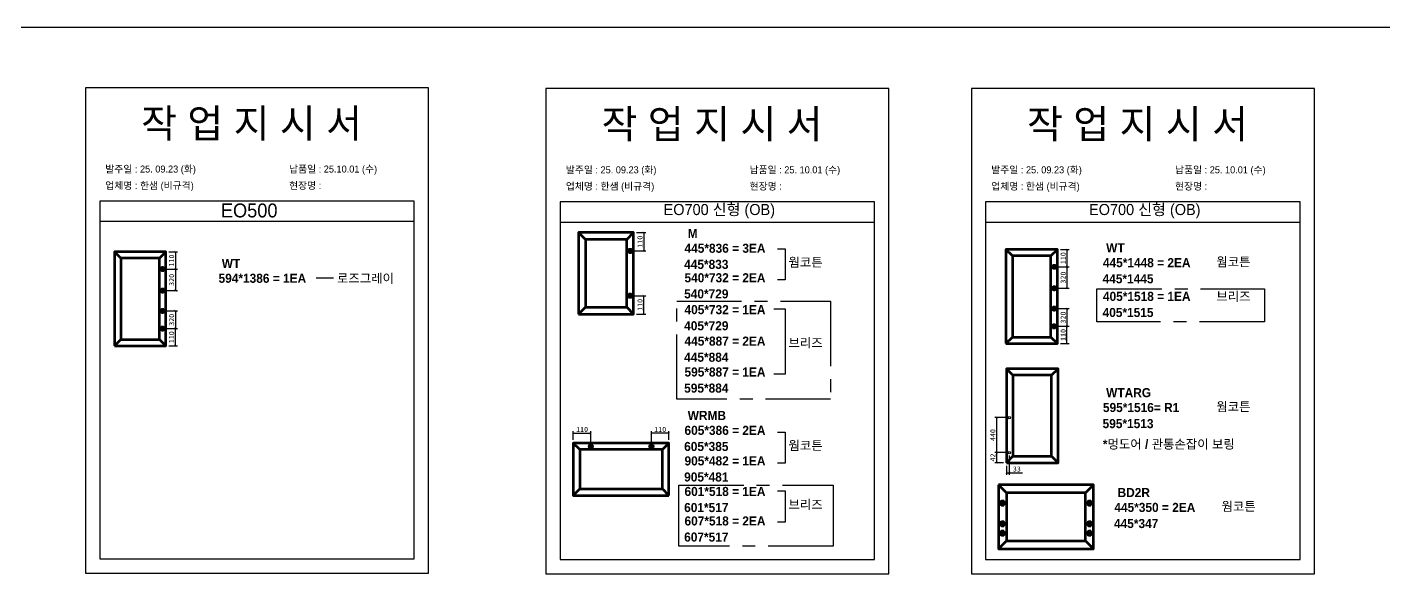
# Model space of a CAD drawing. Header units: millimetres. Extents: x -44117 to 256353, y -2095463 to 65325.
# Drawn here: x 110660 to 117304, y -341220 to -338543 of the extents above; entities that cross this region are included whole.
import ezdxf

# ---------------------------------------------------------------- set-up
doc = ezdxf.new("R2010")
doc.units = ezdxf.units.MM
doc.header["$LTSCALE"] = 10
doc.linetypes.add('CENTER', pattern=[50.8, 31.75, -6.35, 6.35, -6.35])
doc.layers.add('cen', color=1, linetype='CENTER')
doc.layers.add('Layer1', color=7, linetype='Continuous', lineweight=70)
doc.styles.add('MtX_Gulim', font='')
doc.styles.get('MtX_Gulim').set_extended_font_data('Gulim', bold=True)
doc.dimstyles.new('ISO-25', dxfattribs={"dimtxt": 2.5, "dimasz": 2.5, "dimexe": 1, "dimexo": 1, "dimtad": 1, "dimtxsty": 'Standard', "dimblk": 'ARCHTICK', "dimcen": 2.5, "dimadec": 0, "dimazin": 0, "dimtfac": 1, "dimtmove": 0, "dimatfit": 3, "dimfxl": 0, "dimarcsym": 0})

# ---------------------------------------------------------------- blocks, each defined once
blk = doc.blocks.new('_ArchTick')
at = {"color": 0, "linetype": 'ByBlock', "const_width": 0.15}
blk.add_lwpolyline([(-0.5, -0.5), (0.5, 0.5)], dxfattribs=at)
blk = doc.blocks.new('*D3452')
at = {"color": 0, "lineweight": -2}
for p, q in [((111354.1, -339643.4), (111396.1, -339643.4)), ((111386.1, -339643.4), (111386.1, -339727.8)), ((111338, -339727.8), (111396.1, -339727.8))]:
    blk.add_line(p, q, dxfattribs=at)
at = {"layer": 'Defpoints', "color": 0}
for p in [(111339.1, -339643.4), (111323, -339727.8), (111386.1, -339727.8)]:
    blk.add_point(p, dxfattribs=at)
at = {"color": 0, "lineweight": -2, "xscale": 10, "yscale": 10, "zscale": 10}
for p, rotation in [((111386.1, -339643.4), 90), ((111386.1, -339727.8), 270)]:
    blk.add_blockref('_ArchTick', p, dxfattribs=dict(at, rotation=rotation))
at = {"color": 0, "insert": (111367.4, -339685.6), "char_height": 25, "attachment_point": 5, "rotation": 90}
blk.add_mtext('110', dxfattribs=at)
blk = doc.blocks.new('*D3453')
at = {"color": 0, "lineweight": -2}
for p, q in [((111338, -340019.3), (111396.1, -340019.3)), ((111386.1, -340103.7), (111386.1, -340019.3)), ((111354.1, -340103.7), (111396.1, -340103.7))]:
    blk.add_line(p, q, dxfattribs=at)
at = {"layer": 'Defpoints', "color": 0}
for p in [(111323, -340019.3), (111386.1, -340019.3), (111339.1, -340103.7)]:
    blk.add_point(p, dxfattribs=at)
at = {"color": 0, "lineweight": -2, "xscale": 10, "yscale": 10, "zscale": 10}
for p, rotation in [((111386.1, -340019.3), 90), ((111386.1, -340103.7), 270)]:
    blk.add_blockref('_ArchTick', p, dxfattribs=dict(at, rotation=rotation))
at = {"color": 0, "insert": (111367.4, -340061.5), "char_height": 25, "attachment_point": 5, "rotation": 90}
blk.add_mtext('110', dxfattribs=at)
blk = doc.blocks.new('*D3454')
at = {"color": 0, "lineweight": -2}
for p, q in [((111338, -339727.8), (111396.1, -339727.8)), ((111386.1, -339727.8), (111386.1, -339833.2)), ((111338, -339833.2), (111396.1, -339833.2))]:
    blk.add_line(p, q, dxfattribs=at)
at = {"layer": 'Defpoints', "color": 0}
for p in [(111323, -339727.8), (111323, -339833.2), (111386.1, -339833.2)]:
    blk.add_point(p, dxfattribs=at)
at = {"color": 0, "lineweight": -2, "xscale": 10, "yscale": 10, "zscale": 10}
for p, rotation in [((111386.1, -339727.8), 90), ((111386.1, -339833.2), 270)]:
    blk.add_blockref('_ArchTick', p, dxfattribs=dict(at, rotation=rotation))
at = {"color": 0, "insert": (111367.4, -339780.5), "char_height": 25, "attachment_point": 5, "rotation": 90}
blk.add_mtext('320', dxfattribs=at)
blk = doc.blocks.new('*D3455')
at = {"color": 0, "lineweight": -2}
for p, q in [((111338, -339932.7), (111396.1, -339932.7)), ((111386.1, -339932.7), (111386.1, -340019.3)), ((111338, -340019.3), (111396.1, -340019.3))]:
    blk.add_line(p, q, dxfattribs=at)
at = {"layer": 'Defpoints', "color": 0}
for p in [(111323, -339932.7), (111323, -340019.3), (111386.1, -340019.3)]:
    blk.add_point(p, dxfattribs=at)
at = {"color": 0, "lineweight": -2, "xscale": 10, "yscale": 10, "zscale": 10}
for p, rotation in [((111386.1, -339932.7), 90), ((111386.1, -340019.3), 270)]:
    blk.add_blockref('_ArchTick', p, dxfattribs=dict(at, rotation=rotation))
at = {"color": 0, "insert": (111367.4, -339976), "char_height": 25, "attachment_point": 5, "rotation": 90}
blk.add_mtext('320', dxfattribs=at)
blk = doc.blocks.new('*D3456')
at = {"color": 0, "lineweight": -2}
for p, q in [((113644.7, -339548.7), (113689.9, -339548.7)), ((113679.9, -339548.7), (113679.9, -339638.9)), ((113627.5, -339638.9), (113689.9, -339638.9))]:
    blk.add_line(p, q, dxfattribs=at)
at = {"layer": 'Defpoints', "color": 0}
for p in [(113629.7, -339548.7), (113612.5, -339638.9), (113679.9, -339638.9)]:
    blk.add_point(p, dxfattribs=at)
at = {"color": 0, "lineweight": -2, "xscale": 10, "yscale": 10, "zscale": 10}
for p, rotation in [((113679.9, -339548.7), 90), ((113679.9, -339638.9), 270)]:
    blk.add_blockref('_ArchTick', p, dxfattribs=dict(at, rotation=rotation))
at = {"color": 0, "insert": (113661.2, -339593.8), "char_height": 25, "attachment_point": 5, "rotation": 90}
blk.add_mtext('110', dxfattribs=at)
blk = doc.blocks.new('*D3457')
at = {"color": 0, "lineweight": -2}
for p, q in [((113627.5, -339858.1), (113689.9, -339858.1)), ((113679.9, -339948.2), (113679.9, -339858.1)), ((113644.7, -339948.2), (113689.9, -339948.2))]:
    blk.add_line(p, q, dxfattribs=at)
at = {"layer": 'Defpoints', "color": 0}
for p in [(113612.5, -339858.1), (113679.9, -339858.1), (113629.7, -339948.2)]:
    blk.add_point(p, dxfattribs=at)
at = {"color": 0, "lineweight": -2, "xscale": 10, "yscale": 10, "zscale": 10}
for p, rotation in [((113679.9, -339858.1), 90), ((113679.9, -339948.2), 270)]:
    blk.add_blockref('_ArchTick', p, dxfattribs=dict(at, rotation=rotation))
at = {"color": 0, "insert": (113661.2, -339903.1), "char_height": 25, "attachment_point": 5, "rotation": 90}
blk.add_mtext('110', dxfattribs=at)
blk = doc.blocks.new('*D3458')
at = {"color": 0, "lineweight": -2}
for p, q in [((113334.6, -340564.4), (113334.6, -340521.6)), ((113334.6, -340531.6), (113420.5, -340531.6)), ((113420.5, -340580.8), (113420.5, -340521.6))]:
    blk.add_line(p, q, dxfattribs=at)
at = {"layer": 'Defpoints', "color": 0}
for p in [(113334.6, -340579.4), (113420.5, -340531.6), (113420.5, -340595.8)]:
    blk.add_point(p, dxfattribs=at)
at = {"color": 0, "lineweight": -2, "xscale": 10, "yscale": 10, "zscale": 10, "rotation": 180}
blk.add_blockref('_ArchTick', (113334.6, -340531.6), dxfattribs=at)
at = {"color": 0, "lineweight": -2, "xscale": 10, "yscale": 10, "zscale": 10}
blk.add_blockref('_ArchTick', (113420.5, -340531.6), dxfattribs=at)
at = {"color": 0, "insert": (113377.6, -340512.8), "char_height": 25, "attachment_point": 5}
blk.add_mtext('110', dxfattribs=at)
blk = doc.blocks.new('*D3459')
at = {"color": 0, "lineweight": -2}
for p, q in [((113717.3, -340580.8), (113717.3, -340521.6)), ((113803.2, -340531.6), (113717.3, -340531.6)), ((113803.2, -340564.4), (113803.2, -340521.6))]:
    blk.add_line(p, q, dxfattribs=at)
at = {"layer": 'Defpoints', "color": 0}
for p in [(113717.3, -340531.6), (113803.2, -340579.4), (113717.3, -340595.8)]:
    blk.add_point(p, dxfattribs=at)
at = {"color": 0, "lineweight": -2, "xscale": 10, "yscale": 10, "zscale": 10, "rotation": 180}
blk.add_blockref('_ArchTick', (113717.3, -340531.6), dxfattribs=at)
at = {"color": 0, "lineweight": -2, "xscale": 10, "yscale": 10, "zscale": 10}
blk.add_blockref('_ArchTick', (113803.2, -340531.6), dxfattribs=at)
at = {"color": 0, "insert": (113760.2, -340512.8), "char_height": 25, "attachment_point": 5}
blk.add_mtext('110', dxfattribs=at)
blk = doc.blocks.new('*D3460')
at = {"color": 0, "lineweight": -2}
for p, q in [((115720.4, -339632.3), (115762.4, -339632.3)), ((115752.4, -339632.3), (115752.4, -339716.6)), ((115704.3, -339716.6), (115762.4, -339716.6))]:
    blk.add_line(p, q, dxfattribs=at)
at = {"layer": 'Defpoints', "color": 0}
for p in [(115705.4, -339632.3), (115689.3, -339716.6), (115752.4, -339716.6)]:
    blk.add_point(p, dxfattribs=at)
at = {"color": 0, "lineweight": -2, "xscale": 10, "yscale": 10, "zscale": 10}
for p, rotation in [((115752.4, -339632.3), 90), ((115752.4, -339716.6), 270)]:
    blk.add_blockref('_ArchTick', p, dxfattribs=dict(at, rotation=rotation))
at = {"color": 0, "insert": (115733.6, -339674.4), "char_height": 25, "attachment_point": 5, "rotation": 90}
blk.add_mtext('110', dxfattribs=at)
blk = doc.blocks.new('*D3461')
at = {"color": 0, "lineweight": -2}
for p, q in [((115704.3, -340008.1), (115762.4, -340008.1)), ((115752.4, -340092.5), (115752.4, -340008.1)), ((115720.4, -340092.5), (115762.4, -340092.5))]:
    blk.add_line(p, q, dxfattribs=at)
at = {"layer": 'Defpoints', "color": 0}
for p in [(115689.3, -340008.1), (115752.4, -340008.1), (115705.4, -340092.5)]:
    blk.add_point(p, dxfattribs=at)
at = {"color": 0, "lineweight": -2, "xscale": 10, "yscale": 10, "zscale": 10}
for p, rotation in [((115752.4, -340008.1), 90), ((115752.4, -340092.5), 270)]:
    blk.add_blockref('_ArchTick', p, dxfattribs=dict(at, rotation=rotation))
at = {"color": 0, "insert": (115733.6, -340050.3), "char_height": 25, "attachment_point": 5, "rotation": 90}
blk.add_mtext('110', dxfattribs=at)
blk = doc.blocks.new('*D3462')
at = {"color": 0, "lineweight": -2}
for p, q in [((115704.3, -339716.6), (115762.4, -339716.6)), ((115752.4, -339716.6), (115752.4, -339822)), ((115704.3, -339822), (115762.4, -339822))]:
    blk.add_line(p, q, dxfattribs=at)
at = {"layer": 'Defpoints', "color": 0}
for p in [(115689.3, -339716.6), (115689.3, -339822), (115752.4, -339822)]:
    blk.add_point(p, dxfattribs=at)
at = {"color": 0, "lineweight": -2, "xscale": 10, "yscale": 10, "zscale": 10}
for p, rotation in [((115752.4, -339716.6), 90), ((115752.4, -339822), 270)]:
    blk.add_blockref('_ArchTick', p, dxfattribs=dict(at, rotation=rotation))
at = {"color": 0, "insert": (115733.6, -339769.3), "char_height": 25, "attachment_point": 5, "rotation": 90}
blk.add_mtext('320', dxfattribs=at)
blk = doc.blocks.new('*D3463')
at = {"color": 0, "lineweight": -2}
for p, q in [((115704.3, -339921.6), (115762.4, -339921.6)), ((115752.4, -339921.6), (115752.4, -340008.1)), ((115704.3, -340008.1), (115762.4, -340008.1))]:
    blk.add_line(p, q, dxfattribs=at)
at = {"layer": 'Defpoints', "color": 0}
for p in [(115689.3, -339921.6), (115689.3, -340008.1), (115752.4, -340008.1)]:
    blk.add_point(p, dxfattribs=at)
at = {"color": 0, "lineweight": -2, "xscale": 10, "yscale": 10, "zscale": 10}
for p, rotation in [((115752.4, -339921.6), 90), ((115752.4, -340008.1), 270)]:
    blk.add_blockref('_ArchTick', p, dxfattribs=dict(at, rotation=rotation))
at = {"color": 0, "insert": (115733.6, -339964.9), "char_height": 25, "attachment_point": 5, "rotation": 90}
blk.add_mtext('320', dxfattribs=at)
blk = doc.blocks.new('*D3464')
at = {"color": 0, "lineweight": -2}
for p, q in [((115454.6, -340625.9), (115398.2, -340625.9)), ((115408.2, -340676), (115408.2, -340625.9)), ((115441.4, -340676), (115398.2, -340676))]:
    blk.add_line(p, q, dxfattribs=at)
at = {"layer": 'Defpoints', "color": 0}
for p in [(115408.2, -340625.9), (115469.6, -340625.9), (115456.4, -340676)]:
    blk.add_point(p, dxfattribs=at)
at = {"color": 0, "lineweight": -2, "xscale": 10, "yscale": 10, "zscale": 10}
for p, rotation in [((115408.2, -340625.9), 90), ((115408.2, -340676), 270)]:
    blk.add_blockref('_ArchTick', p, dxfattribs=dict(at, rotation=rotation))
at = {"color": 0, "insert": (115389.4, -340650.2), "char_height": 25, "attachment_point": 5, "rotation": 90}
blk.add_mtext('42', dxfattribs=at)
blk = doc.blocks.new('*D3465')
at = {"color": 0, "lineweight": -2}
for p, q in [((115454.6, -340454.7), (115398.2, -340454.7)), ((115408.2, -340625.9), (115408.2, -340454.7)), ((115454.6, -340625.9), (115398.2, -340625.9))]:
    blk.add_line(p, q, dxfattribs=at)
at = {"layer": 'Defpoints', "color": 0}
for p in [(115408.2, -340454.7), (115469.6, -340454.7), (115469.6, -340625.9)]:
    blk.add_point(p, dxfattribs=at)
at = {"color": 0, "lineweight": -2, "xscale": 10, "yscale": 10, "zscale": 10}
for p, rotation in [((115408.2, -340454.7), 90), ((115408.2, -340625.9), 270)]:
    blk.add_blockref('_ArchTick', p, dxfattribs=dict(at, rotation=rotation))
at = {"color": 0, "insert": (115389.4, -340540.3), "char_height": 25, "attachment_point": 5, "rotation": 90}
blk.add_mtext('440', dxfattribs=at)
blk = doc.blocks.new('*D3466')
at = {"color": 0, "lineweight": -2}
for p, q in [((115469.6, -340640.9), (115469.6, -340735.5)), ((115456.4, -340691), (115456.4, -340735.5)), ((115456.4, -340725.5), (115469.6, -340725.5)), ((115469.6, -340725.5), (115533.8, -340725.5))]:
    blk.add_line(p, q, dxfattribs=at)
at = {"layer": 'Defpoints', "color": 0}
for p in [(115469.6, -340625.9), (115456.4, -340676), (115469.6, -340725.5)]:
    blk.add_point(p, dxfattribs=at)
at = {"color": 0, "lineweight": -2, "xscale": 10, "yscale": 10, "zscale": 10, "rotation": 180}
blk.add_blockref('_ArchTick', (115456.4, -340725.5), dxfattribs=at)
at = {"color": 0, "lineweight": -2, "xscale": 10, "yscale": 10, "zscale": 10}
blk.add_blockref('_ArchTick', (115469.6, -340725.5), dxfattribs=at)
at = {"color": 0, "insert": (115506.7, -340706.7), "char_height": 25, "attachment_point": 5}
blk.add_mtext('33', dxfattribs=at)

msp = doc.modelspace()

# ---------------------------------------------------------------- linework, layer by layer
at = {"color": 1}
msp.add_line((104015.69829, -338543.42325), (196284.84516, -338543.42325), dxfattribs=at)
msp.add_line((104015.69829, -338543.42325), (196284.84516, -338543.42325), dxfattribs=at)
for p, q in [((112555.17333, -339395.25797), (111015.17333, -339395.25797)), ((114810.41473, -339399.05206), (113270.41473, -339399.05206)), ((116893.92215, -339399.05206), (115353.92215, -339399.05206)), ((112555.17333, -339495.25797), (111015.17333, -339495.25797)), ((114810.41473, -339499.05206), (113270.41473, -339499.05206)), ((116893.92215, -339499.05206), (115353.92215, -339499.05206)), ((112075.36697, -339770.10369), (112159.99176, -339770.10369))]:
    msp.add_line(p, q)
for points in [[(110945.17333, -341216.08824), (112625.17333, -341216.08824), (112625.17333, -338840.08824), (110945.17333, -338840.08824)], [(113200.41473, -341219.88233), (114880.41473, -341219.88233), (114880.41473, -338843.88233), (113200.41473, -338843.88233)], [(115283.92215, -341219.88233), (116963.92215, -341219.88233), (116963.92215, -338843.88233), (115283.92215, -338843.88233)]]:
    msp.add_lwpolyline(points, close=True)
for points in [[(111015.17333, -339395.25797), (111015.17333, -341146.08824), (112555.17333, -341146.08824), (112555.17333, -339395.25797)], [(113270.41473, -339399.05206), (113270.41473, -341149.88233), (114810.41473, -341149.88233), (114810.41473, -339399.05206)], [(115353.92215, -339399.05206), (115353.92215, -341149.88233), (116893.92215, -341149.88233), (116893.92215, -339399.05206)], [(114334.84133, -339628.09717), (114371.90868, -339628.09717), (114371.90868, -339781.20144), (114334.84133, -339781.20144)], [(114317.11346, -339923.02435), (114371.90868, -339923.02435), (114371.90868, -340242.12589), (114317.11346, -340242.12589)], [(114334.84133, -340525.44937), (114371.90868, -340525.44937), (114371.90868, -340678.55365), (114334.84133, -340678.55365)], [(114334.84133, -340814.25238), (114371.90868, -340814.25238), (114371.90868, -340967.35666), (114334.84133, -340967.35666)]]:
    msp.add_lwpolyline(points)
for centre in [(115469.58637, -340454.68999), (115469.58637, -340625.88242)]:
    msp.add_circle(centre, 5.66587)
at = {"layer": 'cen'}
for points in [[(115898.95285, -339823.78863), (116718.94711, -339823.78863), (116718.94711, -339986.24032), (115898.95285, -339986.24032)], [(113841.23141, -339885.67498), (114594.18211, -339885.67498), (114594.18211, -340365.29427), (113841.23141, -340365.29427)], [(113851.5458, -340785.60579), (114607.0751, -340785.60579), (114607.0751, -341084.72319), (113851.5458, -341084.72319)]]:
    msp.add_lwpolyline(points, close=True, dxfattribs=at)
at = {"layer": 'Layer1'}
for p, q in [((113394.096, -339582.39652), (113360.44037, -339548.74088)), ((113596.02982, -339582.39652), (113629.68546, -339548.74088)), ((111118.66117, -339674.90832), (111087.16575, -339643.41289)), ((111307.63371, -339674.90832), (111339.12913, -339643.41289)), ((113612.49721, -339624.88623), (113612.49721, -339652.86491)), ((115484.91127, -339663.75227), (115453.41585, -339632.25685)), ((115673.88381, -339663.75227), (115705.37923, -339632.25685)), ((111323.04412, -339714.67079), (111323.04412, -339740.85364)), ((115689.29422, -339703.51474), (115689.29422, -339729.69759)), ((111323.04412, -339820.07281), (111323.04412, -339846.25566)), ((113612.49721, -339872.06281), (113612.49721, -339844.08413)), ((115689.29422, -339808.91676), (115689.29422, -339835.09961)), ((113360.44037, -339948.20816), (113394.096, -339914.55252)), ((113629.68546, -339948.20816), (113596.02982, -339914.55252)), ((113596.02982, -339914.55252), (113629.68546, -339948.20816)), ((115689.29422, -339908.49002), (115689.29422, -339934.67287)), ((111323.04412, -339919.64607), (111323.04412, -339945.82892)), ((111323.04412, -340032.39384), (111323.04412, -340006.21098)), ((115689.29422, -340021.23779), (115689.29422, -339995.05494)), ((111087.16575, -340103.65173), (111118.66117, -340072.15631)), ((111339.12913, -340103.65173), (111307.63371, -340072.15631)), ((111307.63371, -340072.15631), (111339.12913, -340103.65173)), ((115453.41585, -340092.49569), (115484.91127, -340061.00026)), ((115705.37923, -340092.49569), (115673.88381, -340061.00026)), ((115673.88381, -340061.00026), (115705.37923, -340092.49569)), ((115487.91482, -340247.23337), (115456.4194, -340215.73794)), ((115676.88736, -340247.23337), (115708.38278, -340215.73794)), ((113366.7035, -340611.48068), (113334.64017, -340579.41736)), ((113803.17769, -340579.41736), (113771.11437, -340611.48068)), ((113771.11437, -340611.48068), (113803.17769, -340579.41736)), ((113407.18294, -340595.7924), (113433.8379, -340595.7924)), ((113730.63493, -340595.7924), (113703.97997, -340595.7924)), ((115456.4194, -340675.97678), (115487.91482, -340644.48136)), ((115708.38278, -340675.97678), (115676.88736, -340644.48136)), ((115676.88736, -340644.48136), (115708.38278, -340675.97678)), ((113366.7035, -340803.86063), (113334.64017, -340835.92395)), ((113803.17769, -340835.92395), (113771.11437, -340803.86063)), ((115416.43895, -340783.83369), (115455.68138, -340823.07612)), ((115843.11973, -340823.07612), (115882.36216, -340783.83369)), ((115435.92393, -340857.1166), (115435.92393, -340889.73971)), ((115862.02859, -340857.1166), (115862.02859, -340889.73971)), ((115436.45924, -340958.28969), (115436.45924, -340990.9128)), ((115862.56389, -340958.28969), (115862.56389, -340990.9128)), ((115435.92393, -341004.86143), (115435.92393, -341037.48454)), ((115862.02859, -341004.86143), (115862.02859, -341037.48454)), ((115416.43895, -341097.77311), (115455.68138, -341058.53068)), ((115455.68138, -341058.53068), (115416.43895, -341097.77311)), ((115843.11973, -341058.53068), (115882.36216, -341097.77311))]:
    msp.add_line(p, q, dxfattribs=at)
for points in [[(113360.44037, -339948.20816), (113629.68546, -339948.20816), (113629.68546, -339548.74088), (113360.44037, -339548.74088)], [(113394.096, -339914.55252), (113596.02982, -339914.55252), (113596.02982, -339582.39652), (113394.096, -339582.39652)], [(111087.16575, -340103.65173), (111339.12913, -340103.65173), (111339.12913, -339643.41289), (111087.16575, -339643.41289)], [(113626.48655, -339638.87557), (113598.50787, -339638.87557)], [(115453.41585, -340092.49569), (115705.37923, -340092.49569), (115705.37923, -339632.25685), (115453.41585, -339632.25685)], [(111118.66117, -340072.15631), (111307.63371, -340072.15631), (111307.63371, -339674.90832), (111118.66117, -339674.90832)], [(115484.91127, -340061.00026), (115673.88381, -340061.00026), (115673.88381, -339663.75227), (115484.91127, -339663.75227)], [(115702.38565, -339716.60617), (115676.2028, -339716.60617)], [(111336.13555, -339727.76221), (111309.9527, -339727.76221)], [(111336.13555, -339833.16423), (111309.9527, -339833.16423)], [(115702.38565, -339822.00819), (115676.2028, -339822.00819)], [(113626.48655, -339858.07347), (113598.50787, -339858.07347)], [(111336.13555, -339932.73749), (111309.9527, -339932.73749)], [(115702.38565, -339921.58145), (115676.2028, -339921.58145)], [(111336.13555, -340019.30241), (111309.9527, -340019.30241)], [(115702.38565, -340008.14637), (115676.2028, -340008.14637)], [(115456.4194, -340675.97678), (115708.38278, -340675.97678), (115708.38278, -340215.73794), (115456.4194, -340215.73794)], [(115487.91482, -340644.48136), (115676.88736, -340644.48136), (115676.88736, -340247.23337), (115487.91482, -340247.23337)], [(113803.17769, -340835.92395), (113803.17769, -340579.41736), (113334.64017, -340579.41736), (113334.64017, -340835.92395)], [(113420.51042, -340582.46492), (113420.51042, -340609.11988)], [(113717.30745, -340582.46492), (113717.30745, -340609.11988)], [(113771.11437, -340803.86063), (113771.11437, -340611.48068), (113366.7035, -340611.48068), (113366.7035, -340803.86063)], [(115416.43895, -340783.83369), (115416.43895, -341097.77311), (115882.36216, -341097.77311), (115882.36216, -340783.83369)], [(115455.68138, -340823.07612), (115455.68138, -341058.53068), (115843.11973, -341058.53068), (115843.11973, -340823.07612)], [(115452.23549, -340873.42816), (115419.61238, -340873.42816)], [(115878.34014, -340873.42816), (115845.71703, -340873.42816)], [(115452.7708, -340974.60125), (115420.14768, -340974.60125)], [(115878.87545, -340974.60125), (115846.25234, -340974.60125)], [(115452.23549, -341021.17298), (115419.61238, -341021.17298)], [(115878.34014, -341021.17298), (115845.71703, -341021.17298)]]:
    msp.add_lwpolyline(points, close=True, dxfattribs=at)
for centre, radius in [((113612.49721, -339638.87557), 9.32623), ((111323.04412, -339727.76221), 8.72762), ((115689.29422, -339716.60617), 8.72762), ((111323.04412, -339833.16423), 8.72762), ((113612.49721, -339858.07347), 9.32623), ((115689.29422, -339822.00819), 8.72762), ((115689.29422, -339921.58145), 8.72762), ((111323.04412, -339932.73749), 8.72762), ((111323.04412, -340019.30241), 8.72762), ((115689.29422, -340008.14637), 8.72762), ((113420.51042, -340595.7924), 8.88499), ((113717.30745, -340595.7924), 8.88499), ((115435.92393, -340873.42816), 10.87437), ((115862.02859, -340873.42816), 10.87437), ((115436.45924, -340974.60125), 10.87437), ((115862.56389, -340974.60125), 10.87437), ((115435.92393, -341021.17298), 10.87437), ((115862.02859, -341021.17298), 10.87437)]:
    msp.add_circle(centre, radius, dxfattribs=at)

# ---------------------------------------------------------------- texts
at = {"linetype": 'Continuous', "style": 'MtX_Gulim'}
for s, height, p in [('M', 44.50828, (113894.99429, -339575.39221)), ('445*836 = 3EA', 44.508282, (113879.19067, -339648.11955)), ('WT', 44.508282, (115944.21623, -339645.92675)), ('WT', 44.508282, (111613.23459, -339722.37792)), ('웜코튼', 44.508282, (114388.26666, -339716.45478)), ('445*1448 = 2EA', 44.508282, (115928.41261, -339718.65409)), ('웜코튼', 44.508282, (116483.73296, -339714.5492)), ('594*1386 = 1EA', 44.508282, (111597.43097, -339795.10526)), ('로즈그레이', 44.508282, (112177.30138, -339795.30357)), ('540*732 = 2EA', 44.508282, (113879.19067, -339792.52105)), ('405*1518 = 1EA', 44.508282, (115928.41261, -339883.68438)), ('브리즈', 44.508282, (116483.73296, -339883.70525)), ('405*732 = 1EA', 44.508282, (113879.19067, -339948.64712)), ('445*887 = 2EA', 44.508282, (113879.19067, -340102.75866)), ('브리즈', 44.508282, (114388.26666, -340111.30265)), ('595*887 = 1EA', 44.508282, (113879.19067, -340253.84841)), ('WTARG', 44.508282, (115944.21623, -340355.04128)), ('595*1516= R1', 44.508282, (115928.41261, -340427.76862)), ('웜코튼', 44.508282, (116483.73296, -340423.66373)), ('WRMB', 44.508282, (113894.99429, -340466.80538)), ('605*386 = 2EA', 44.508282, (113879.19067, -340539.53272)), ('웜코튼', 44.508282, (114388.26666, -340613.80699)), ('*멍도어 / 관통손잡이 보링', 44.508282, (115928.09338, -340607.00912)), ('905*482 = 1EA', 44.508282, (113879.19067, -340689.09142)), ('601*518 = 1EA', 44.508282, (113879.19067, -340838.65013)), ('BD2R', 44.508282, (116000.09517, -340844.06157)), ('브리즈', 44.508282, (114388.26666, -340902.61)), ('445*350 = 2EA', 44.508282, (115984.29155, -340916.78892)), ('웜코튼', 44.508282, (116509.11367, -340911.87686)), ('607*518 = 2EA', 44.508282, (113879.19067, -340983.05163))]:
    msp.add_text(s, height=height, dxfattribs=at).set_placement(p)
at = {"color": 242, "linetype": 'Continuous', "true_color": 0xcd2027, "style": 'MtX_Gulim'}
for s, p in [('445*833', (113877.53379, -339727.00079)), ('445*1445', (115926.75573, -339797.53534)), ('540*729', (113877.53379, -339871.4023)), ('405*1515', (115926.75573, -339962.56563)), ('405*729', (113877.53379, -340027.52837)), ('445*884', (113877.53379, -340181.63991)), ('595*884', (113877.53379, -340332.72965)), ('595*1513', (115926.75573, -340506.64987)), ('605*385', (113877.53379, -340618.41397)), ('905*481', (113877.53379, -340767.97267)), ('601*517', (113877.53379, -340917.53137)), ('445*347', (115982.63467, -340995.67016)), ('607*517', (113877.53379, -341061.93288))]:
    msp.add_text(s, height=44.508282, dxfattribs=at).set_placement(p)
at = {"attachment_point": 1}
for s, width, gutter_width, heights, insert, char_height in [('{\\fGulim|b0|i0|c129|p50;작 업 지 시 서}', 3307.3198183, 12.5, [-155.84554], (111217.97994, -338944.25076), 140), ('{\\fGulim|b0|i0|c129|p50;작 업 지 시 서}', 3307.3198183, 12.5, [-155.84554], (113473.22133, -338948.04485), 140), ('{\\fGulim|b0|i0|c129|p50;작 업 지 시 서}', 3307.3198183, 12.5, [-155.84554], (115556.72875, -338948.04485), 140), ('{\\fGulim|b0|i0|c129|p50;발주일 : 25. 09.23 (화)}', 3307.3198183, 12.5, [34.50412], (111042.77058, -339220.97118), 34.3), ('{\\fGulim|b0|i0|c129|p50;납품일 : 25.10.01 (수)}', 3307.3198183, 12.5, [37.67976], (111942.74857, -339220.97118), 34.3), ('{\\fGulim|b0|i0|c129|p50;발주일 : 25. 09.23 (화)}', 3307.3198183, 12.5, [34.50412], (113298.01198, -339224.76527), 34.3), ('{\\fGulim|b0|i0|c129|p50;납품일 : 25. 10.01 (수)}', 3307.3198183, 12.5, [37.67976], (114197.98996, -339224.76527), 34.3), ('{\\fGulim|b0|i0|c129|p50;발주일 : 25. 09.23 (화)}', 3307.3198183, 12.5, [34.50412], (115381.5194, -339224.76527), 34.3), ('{\\fGulim|b0|i0|c129|p50;납품일 : 25. 10.01 (수)}', 3307.3198183, 12.5, [37.67976], (116281.49738, -339224.76527), 34.3), ('{\\fGulim|b0|i0|c129|p50;업체명 : 한샘 (비규격)}', 3307.3198183, 12.5, [36.11279], (111042.77058, -339301.62736), 34.3), ('{\\fGulim|b0|i0|c129|p50;현장명 : }', 3307.3198183, 12.5, [-38.2735], (111942.74857, -339301.62736), 34.3), ('{\\fGulim|b0|i0|c129|p50;업체명 : 한샘 (비규격)}', 3307.3198183, 12.5, [36.11279], (113298.01198, -339305.42144), 34.3), ('{\\fGulim|b0|i0|c129|p50;현장명 : }', 3307.3198183, 12.5, [-38.2735], (114197.98996, -339305.42144), 34.3), ('{\\fGulim|b0|i0|c129|p50;업체명 : 한샘 (비규격)}', 3307.3198183, 12.5, [36.11279], (115381.5194, -339305.42144), 34.3), ('{\\fGulim|b0|i0|c129|p50;현장명 : }', 3307.3198183, 12.5, [-38.2735], (116281.49738, -339305.42144), 34.3), ('{\\fGulim|b0|i0|c129|p50;EO500}', 6570.6870665, 24.83388, [71.74566], (111608.66641, -339406.73573), 68.1441707), ('{\\fGulim|b0|i0|c129|p50;EO700 신형 (OB)}', 5224.9748335, 19.74777, [57.05176], (113776.96339, -339409.1864), 54.1878762), ('{\\fGulim|b0|i0|c129|p50;EO700 신형 (OB)}', 5224.9748335, 19.74777, [57.05176], (115860.47082, -339409.1864), 54.1878762)]:
    msp.add_mtext_dynamic_manual_height_columns(s, width=width, gutter_width=gutter_width, heights=heights, dxfattribs=dict(at, insert=insert, char_height=char_height))

# ---------------------------------------------------------------- dimensions: what is measured, and where the dimension line sits
for base, p1, p2, angle, text, picture, middle in [((113679.91836, -339638.87557), (113629.68546, -339548.74088), (113612.49721, -339638.87557), 90, '110', '*D3456', (113661.16836, -339593.80823)), ((111386.1378, -339727.76221), (111339.12913, -339643.41289), (111323.04412, -339727.76221), 90, '110', '*D3452', (111367.3878, -339685.58755)), ((115752.3879, -339716.60617), (115705.37923, -339632.25685), (115689.29422, -339716.60617), 90, '110', '*D3460', (115733.6379, -339674.43151)), ((115752.3879, -339822.00819), (115689.29422, -339716.60617), (115689.29422, -339822.00819), 90, '320', '*D3462', (115733.6379, -339769.30718)), ((111386.1378, -339833.16423), (111323.04412, -339727.76221), (111323.04412, -339833.16423), 90, '320', '*D3454', (111367.3878, -339780.46322)), ((113679.91836, -339858.07347), (113629.68546, -339948.20816), (113612.49721, -339858.07347), 270, '110', '*D3457', (113661.16836, -339903.14081)), ((115752.3879, -340008.14637), (115689.29422, -339921.58145), (115689.29422, -340008.14637), 90, '320', '*D3463', (115733.6379, -339964.86391)), ((111386.1378, -340019.30241), (111323.04412, -339932.73749), (111323.04412, -340019.30241), 90, '320', '*D3455', (111367.3878, -339976.01995)), ((111386.1378, -340019.30241), (111339.12913, -340103.65173), (111323.04412, -340019.30241), 270, '110', '*D3453', (111367.3878, -340061.47707)), ((115752.3879, -340008.14637), (115705.37923, -340092.49569), (115689.29422, -340008.14637), 270, '110', '*D3461', (115733.6379, -340050.32103)), ((115408.15351, -340454.68999), (115469.58637, -340625.88242), (115469.58637, -340454.68999), 90, '440', '*D3465', (115389.40351, -340540.2862)), ((113420.51042, -340531.56107), (113334.64017, -340579.41736), (113420.51042, -340595.7924), 180, '110', '*D3458', (113377.5753, -340512.81107))]:
    dim = msp.add_linear_dim(base=base, p1=p1, p2=p2, angle=angle, text=text, dimstyle='ISO-25', override={"dimscale": 10, "dimasz": 1, "dimexo": 1.5, "dimtxsty": 'Standard'})
    dim.commit()
    dim.dimension.update_dxf_attribs({"geometry": picture, "text_midpoint": middle})
for base, p1, p2, text, picture, middle in [((113717.30745, -340531.56107), (113803.17769, -340579.41736), (113717.30745, -340595.7924), '110', '*D3459', (113760.24257, -340512.81107)), ((115469.58637, -340725.45559), (115456.4194, -340675.97678), (115469.58637, -340625.88242), '33', '*D3466', (115506.6697, -340706.70559))]:
    dim = msp.add_linear_dim(base=base, p1=p1, p2=p2, text=text, dimstyle='ISO-25', override={"dimscale": 10, "dimasz": 1, "dimexo": 1.5, "dimtxsty": 'Standard'})
    dim.commit()
    dim.dimension.update_dxf_attribs({"geometry": picture, "text_midpoint": middle})
dim = msp.add_linear_dim(base=(115408.15351, -340625.88242), p1=(115456.4194, -340675.97678), p2=(115469.58637, -340625.88242), angle=90, text='42', dimstyle='ISO-25', override={"dimscale": 10, "dimasz": 1, "dimexo": 1.5, "dimtxsty": 'Standard'})
dim.commit()
dim.dimension.update_dxf_attribs({"geometry": '*D3464', "text_midpoint": (115408.15351, -340650.23305), "dimtype": 160})

doc.saveas('drawing.dxf')
